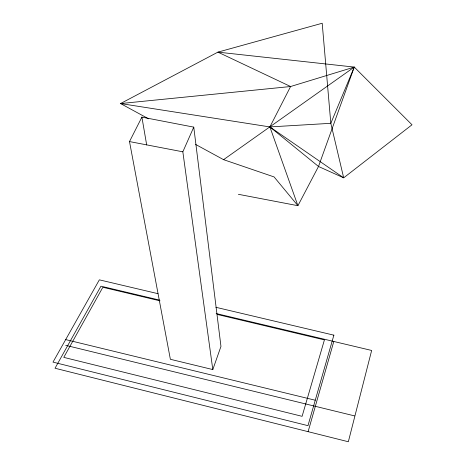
<?xml version="1.0" encoding="UTF-8"?>
<svg xmlns="http://www.w3.org/2000/svg" width="465" height="465" viewBox="0 0 465 465"><rect width="100%" height="100%" fill="white"/><g stroke="black" fill="none" stroke-linecap="round" stroke-linejoin="round"><path stroke-width="0.7" d="M308.103 431.665L333.818 341.403M333.893 335.096L307.975 425.667L52.993 362.119L99.347 279.843L157.978 293.671M212.807 369.576L220.962 346.408L193.771 127.131L141.901 117.122L129.503 141.575L170.37 359.288L212.807 369.576L182.838 151.811L193.771 127.131M195.596 144.423L223.578 159.664L354.26 67.088L412.007 124.783L343.682 177.828L318.502 166.476L269.886 126.922L120.551 103.55L217.916 52.132L322.199 23.25L330.818 123.312L343.682 177.828L269.886 126.922L290.59 86.525L354.26 67.088L318.502 166.476L297.914 205.699L238.376 194.3M129.503 141.575L182.838 151.811M215.911 307.301L333.87 335.166M159.605 300.117L100.94 286.19L55.027 368.245L348.337 441.75L371.651 350.459L216.149 313.538M160.018 300.843L102.864 287.265L63.775 357.37L302.099 416.326L324.425 339.898L217.172 314.421M65.681 339.595L315.253 400.22M65.705 345.326L354.58 415.902M223.578 159.664L274.088 176.933L297.914 205.699L269.886 126.922L330.818 123.312L354.26 67.088L217.916 52.132L290.59 86.525L120.551 103.55L148.533 118.796M141.901 117.122L146.678 144.958"/></g></svg>
